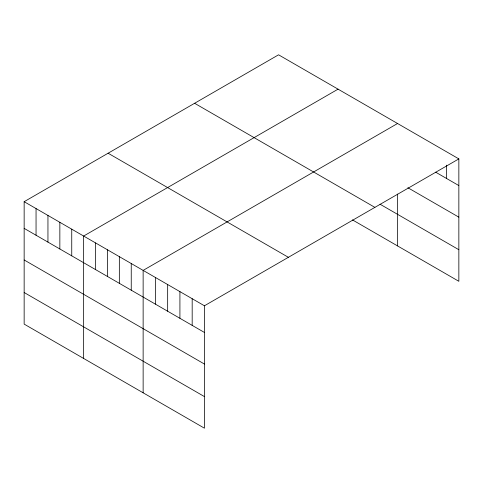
<?xml version="1.0" encoding="UTF-8"?>
<svg xmlns="http://www.w3.org/2000/svg" width="483" height="483" viewBox="0 0 483 483"><rect width="100%" height="100%" fill="white"/><g stroke="black" fill="none" stroke-linecap="round" stroke-linejoin="round"><path stroke-width="0.72" d="M24.15 201.695L204.436 305.781L204.436 428.192L24.15 324.105L24.15 201.695L278.564 54.808L458.85 158.895L458.85 281.305L352.463 219.886M338.058 89.156L83.644 236.042L83.644 358.452M397.551 123.509L143.137 270.389L143.137 392.8M204.436 305.781L458.85 158.895M435.624 172.165L458.85 185.575M407.875 187.736L458.85 217.163M380.018 204.2L458.85 249.717M194.607 103.284L374.893 207.37M108.107 153.22L288.393 257.312M24.15 228.368L204.436 332.455M24.15 259.963L204.436 364.049M24.15 292.511L204.436 396.597M446.588 165.156L446.588 178.493M397.551 194.069L397.551 245.919M192.18 298.705L192.18 325.379M179.917 291.623L179.917 318.303M167.661 284.547L167.661 311.221M155.399 277.471L155.399 304.145M131.243 263.519L131.243 290.198M119.343 256.654L119.343 283.328M107.443 249.783L107.443 276.457M95.543 242.913L95.543 269.586M71.744 229.171L71.744 255.845M59.85 222.301L59.85 248.98M47.95 215.43L47.95 242.11M36.05 208.565L36.05 235.239"/></g></svg>
